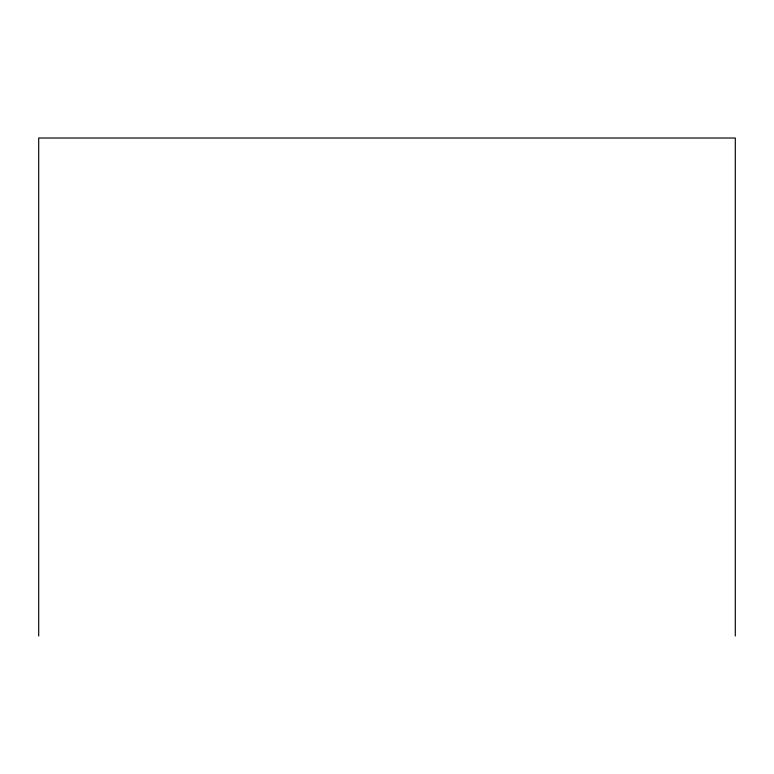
<?xml version="1.0" encoding="UTF-8"?>
<svg xmlns="http://www.w3.org/2000/svg" width="774" height="774" viewBox="0 0 774 774"><rect width="100%" height="100%" fill="white"/><g stroke="black" fill="none" stroke-linecap="round" stroke-linejoin="round"><path stroke-width="1.16" d="M735.3 635.986L735.3 138.014L38.7 138.014L38.7 635.986"/></g></svg>
